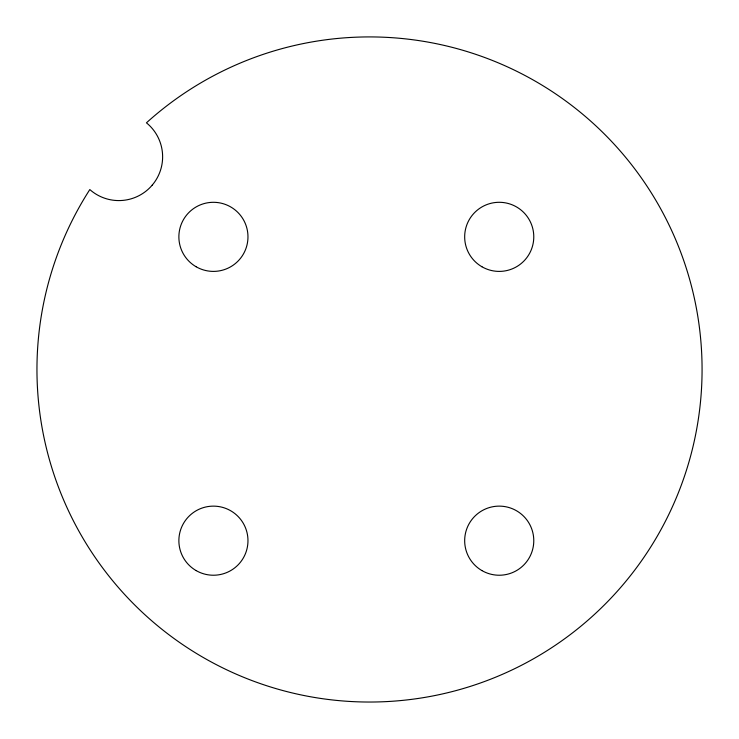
<?xml version="1.0" encoding="UTF-8"?>
<svg xmlns="http://www.w3.org/2000/svg" width="739" height="739" viewBox="0 0 739 739"><rect width="100%" height="100%" fill="white"/><g stroke="black" fill="none" stroke-linecap="round" stroke-linejoin="round"><path stroke-width="1.11" d="M152.234 185.119A43.767 43.767 0 0 0 146.442 122.822A332.568 332.568 0 0 1 687.261 271.324A332.568 332.568 0 0 1 324.421 698.965A332.568 332.568 0 0 1 89.816 189.563A43.767 43.767 0 0 0 152.234 185.119M196.149 570.6A34.548 34.548 0 0 0 247.971 540.68A34.548 34.548 0 0 0 196.149 510.76A34.548 34.548 0 0 0 196.149 570.6M481.948 570.6A34.548 34.548 0 0 0 533.78 540.68A34.548 34.548 0 0 0 481.948 510.76A34.548 34.548 0 0 0 481.948 570.6M481.948 266.77A34.548 34.548 0 0 0 533.78 236.849A34.548 34.548 0 0 0 481.948 206.929A34.548 34.548 0 0 0 481.948 266.77M196.149 266.77A34.548 34.548 0 0 0 247.971 236.849A34.548 34.548 0 0 0 196.149 206.929A34.548 34.548 0 0 0 196.149 266.77"/></g></svg>
